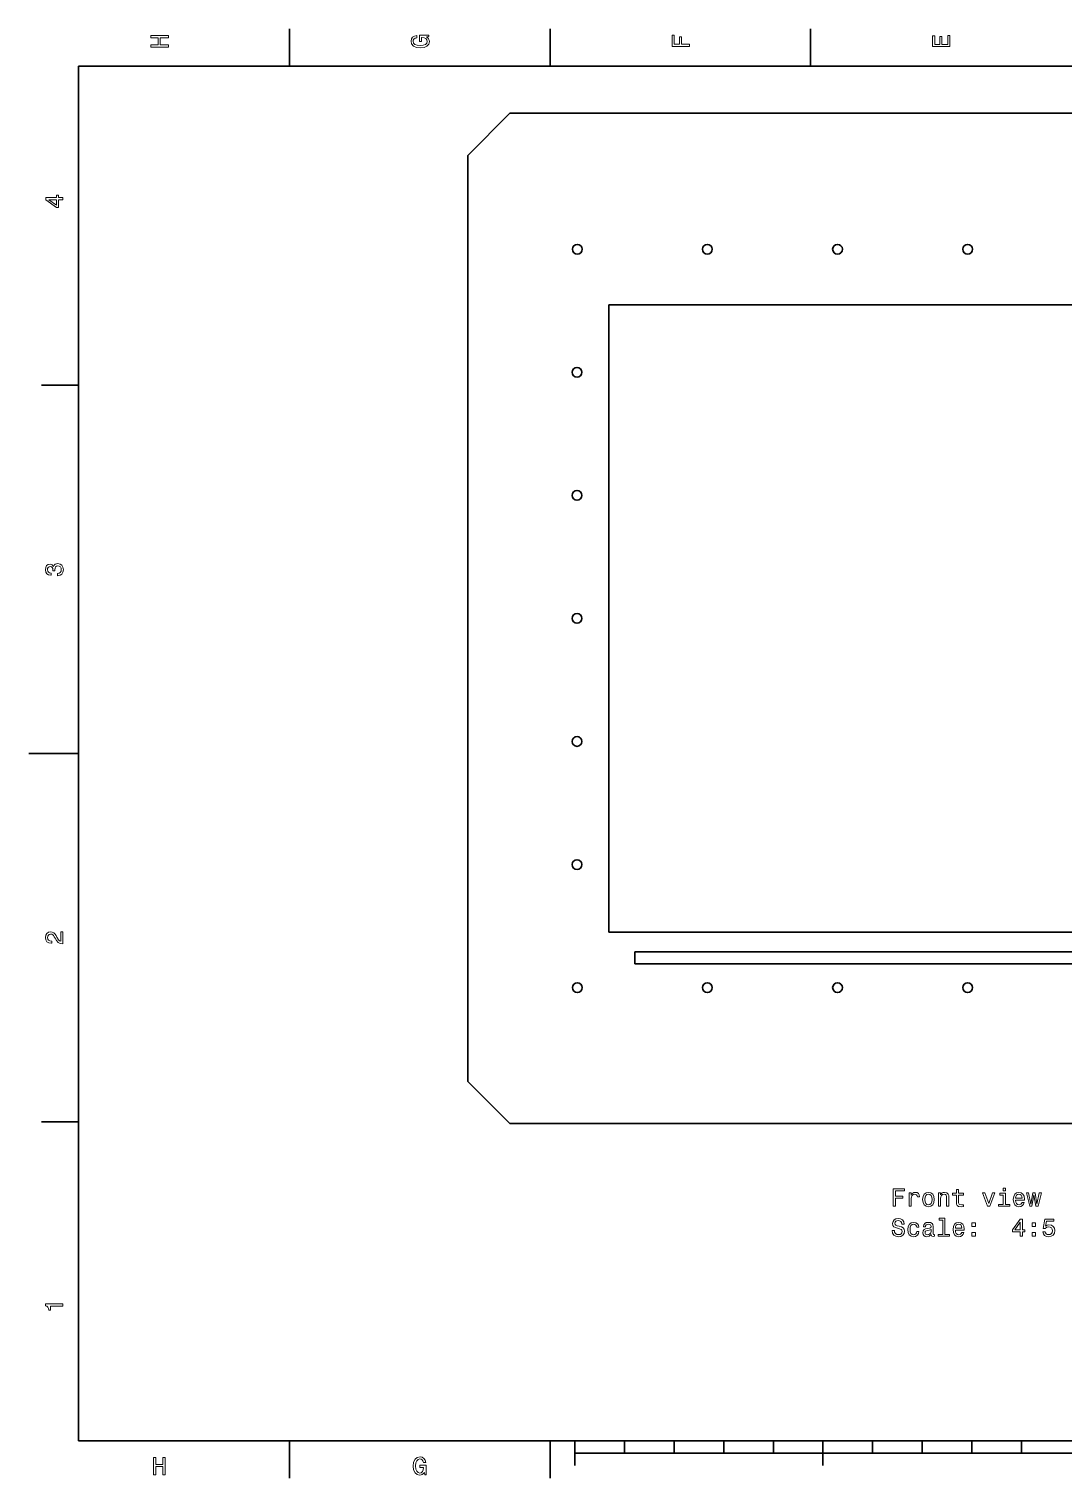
# Model space of a CAD drawing. Extents: x 0 to 420, y 0 to 297.
# Drawn here: x 0 to 208.4, y 2.5 to 294.5 of the extents above; entities that cross this region are included whole.
import ezdxf

# ---------------------------------------------------------------- set-up
doc = ezdxf.new("R2010")
doc.units = 0

msp = doc.modelspace()

# ---------------------------------------------------------------- linework, layer by layer
at = {"color": 7, "lineweight": 35}
for p, q in [((52.5, 287), (52.5, 294.5)), ((105, 287), (105, 294.5)), ((157.5, 287), (157.5, 294.5)), ((410, 287), (10, 287)), ((10, 287), (10, 10)), ((88.431946, 269.030457), (96.917229, 277.515717)), ((360.010712, 277.515717), (96.917229, 277.515717)), ((88.431946, 269.030457), (88.431946, 82.408981)), ((116.863945, 238.919724), (116.863945, 112.519707)), ((340.063965, 238.919724), (116.863945, 238.919724)), ((10, 222.699997), (2.5, 222.699997)), ((10, 148.5), (0, 148.5)), ((116.863945, 112.519707), (340.063965, 112.519707)), ((122.06395, 108.519714), (122.06395, 106.119705)), ((122.06395, 108.519714), (334.063965, 108.519714)), ((122.06395, 106.119705), (334.063965, 106.119705)), ((88.431946, 82.408981), (96.917229, 73.923706)), ((10, 74.300003), (2.5, 74.300003)), ((96.917229, 73.923706), (360.010712, 73.923706)), ((10, 10), (410, 10)), ((52.5, 10), (52.5, 2.5)), ((105, 10), (105, 2.5)), ((110, 10), (110, 5)), ((120, 10), (120, 7.5)), ((130, 10), (130, 7.5)), ((140, 10), (140, 7.5)), ((150, 10), (150, 7.5)), ((160, 10), (160, 5)), ((170, 10), (170, 7.5)), ((180, 10), (180, 7.5)), ((190, 10), (190, 7.5)), ((200, 10), (200, 7.5)), ((110, 7.5), (310, 7.5))]:
    msp.add_line(p, q, dxfattribs=at)
at = {"color": 7, "lineweight": 13}
for points in [[(28.083214, 290.829987), (28.083214, 291.299011), (26.439121, 291.299011), (26.439121, 292.701019), (28.083214, 292.701019), (28.083214, 293.164978), (24.583214, 293.164978), (24.583214, 292.701019), (26.010447, 292.701019), (26.010447, 291.299011), (24.583214, 291.299011), (24.583214, 290.829987)], [(80.114197, 292.922913), (80.583214, 293.008667), (80.583214, 293.260803), (78.692001, 293.260803), (78.692001, 291.984863), (79.120682, 291.984863), (79.120682, 292.771606), (79.15094, 292.771606), (79.614914, 292.71109), (79.957855, 292.549713), (80.174713, 292.302612), (80.245316, 291.994965), (80.154541, 291.652039), (79.882202, 291.384735), (79.433357, 291.213257), (78.818085, 291.15274), (78.207855, 291.208221), (77.759003, 291.3797), (77.486671, 291.652039), (77.390854, 292.020172), (77.441284, 292.272339), (77.582497, 292.479126), (77.819527, 292.630402), (78.137245, 292.716156), (78.137245, 293.215424), (77.653099, 293.08429), (77.289986, 292.837189), (77.068085, 292.489197), (76.987396, 292.050446), (77.113472, 291.475525), (77.481628, 291.041779), (78.0616, 290.764404), (78.833214, 290.668579), (79.609871, 290.764404), (80.189842, 291.041779), (80.557999, 291.450287), (80.679039, 291.964691), (80.638687, 292.252167), (80.537827, 292.509369), (80.361313, 292.731262)], [(133.083206, 290.966156), (133.083206, 291.43515), (131.474411, 291.43515), (131.474411, 292.907776), (131.055832, 292.907776), (131.055832, 291.43515), (130.006836, 291.43515), (130.006836, 293.245697), (129.583206, 293.245697), (129.583206, 290.966156)], [(185.583206, 290.940918), (185.583206, 293.159943), (185.159576, 293.159943), (185.159576, 291.404907), (183.974411, 291.404907), (183.974411, 292.968292), (183.555832, 292.968292), (183.555832, 291.404907), (182.506836, 291.404907), (182.506836, 293.119598), (182.083206, 293.119598), (182.083206, 290.940918)], [(6.833213, 260.077362), (6.833213, 260.53125), (5.965778, 260.53125), (5.965778, 261.030548), (5.56232, 261.030548), (5.56232, 260.53125), (3.408862, 260.53125), (3.408862, 260.072327), (5.521974, 258.539185), (5.965778, 258.539185), (5.965778, 260.077362)], [(5.56232, 258.96283), (3.993876, 260.077362), (5.56232, 260.077362)], [(5.733789, 184.329117), (5.769093, 184.329117), (6.253242, 184.409805), (6.616354, 184.646835), (6.848343, 185.020035), (6.934078, 185.514282), (6.848343, 186.038773), (6.626441, 186.432144), (6.273415, 186.684311), (5.819525, 186.775085), (5.521974, 186.734741), (5.2799, 186.623795), (5.0933, 186.44223), (4.957133, 186.20015), (4.684798, 186.527969), (4.251081, 186.643967), (3.857709, 186.568314), (3.560158, 186.351456), (3.373559, 185.998428), (3.307997, 185.514282), (3.388689, 185.060394), (3.610591, 184.712402), (3.963617, 184.485458), (4.432637, 184.409805), (4.467939, 184.409805), (4.467939, 184.858658), (4.145173, 184.899002), (3.913184, 185.030121), (3.771974, 185.241943), (3.721542, 185.53949), (3.761888, 185.801743), (3.867795, 185.993378), (4.039265, 186.109375), (4.271254, 186.15477), (4.518372, 186.109375), (4.684798, 185.988342), (4.785663, 185.77652), (4.815922, 185.489059), (4.810879, 185.292374), (5.209294, 185.292374), (5.199208, 185.53949), (5.244596, 185.857224), (5.365634, 186.094254), (5.56232, 186.235458), (5.819525, 186.285889), (6.112032, 186.230423), (6.328891, 186.084167), (6.465058, 185.852173), (6.510447, 185.54454), (6.460014, 185.226807), (6.308718, 184.994827), (6.066643, 184.848572), (5.733789, 184.793091)], [(6.833213, 110.169449), (6.833213, 112.575073), (6.399496, 112.575073), (6.399496, 110.673775), (6.162464, 110.779686), (5.965778, 110.961243), (5.607709, 111.521034), (5.456412, 111.818588), (5.239553, 112.151443), (4.987392, 112.388474), (4.689841, 112.524643), (4.351945, 112.575073), (3.928314, 112.489334), (3.595461, 112.252304), (3.383646, 111.889191), (3.307997, 111.420174), (3.393732, 110.93602), (3.630764, 110.567871), (4.009006, 110.330833), (4.508286, 110.250145), (4.578891, 110.250145), (4.578891, 110.709076), (4.538545, 110.709076), (4.195605, 110.754471), (3.943444, 110.890633), (3.782061, 111.107491), (3.726585, 111.394958), (3.777017, 111.687462), (3.903098, 111.90432), (4.099784, 112.045532), (4.346902, 112.095963), (4.578891, 112.060661), (4.775577, 111.964844), (4.947046, 111.803459), (5.098343, 111.581558), (5.259727, 111.284004), (5.572406, 110.789772), (5.90526, 110.441788), (6.308718, 110.235016), (6.818084, 110.169449)], [(174.148071, 57.263077), (174.617096, 57.263077), (174.617096, 58.871868), (176.089722, 58.871868), (176.089722, 59.290455), (174.617096, 59.290455), (174.617096, 60.339447), (176.427612, 60.339447), (176.427612, 60.763077), (174.148071, 60.763077)], [(177.340439, 57.263077), (177.784241, 57.263077), (177.784241, 58.811348), (177.829636, 59.184547), (177.965805, 59.451836), (178.187698, 59.61322), (178.485245, 59.668697), (178.707153, 59.633392), (178.873581, 59.532528), (178.974442, 59.361061), (179.00975, 59.12907), (179.458588, 59.12907), (179.398071, 59.537571), (179.231644, 59.830078), (178.954269, 60.006592), (178.576035, 60.067112), (178.318817, 60.026764), (178.096924, 59.9259), (177.900238, 59.754433), (177.743896, 59.522442), (177.743896, 59.971291), (177.340439, 59.971291)], [(180.078918, 58.614662), (180.159607, 57.99939), (180.391586, 57.545498), (180.75975, 57.263077), (181.253983, 57.167255), (181.743179, 57.263077), (182.111328, 57.540455), (182.343323, 57.994347), (182.429062, 58.614662), (182.343323, 59.229935), (182.111328, 59.688869), (181.743179, 59.966248), (181.253983, 60.067112), (180.75975, 59.966248), (180.391586, 59.683826), (180.159607, 59.229935)], [(180.532806, 58.619705), (180.578186, 59.073597), (180.719406, 59.401405), (180.94635, 59.603134), (181.253983, 59.67374), (181.55658, 59.603134), (181.783524, 59.406448), (181.924728, 59.073597), (181.975159, 58.619705), (181.924728, 58.16077), (181.783524, 57.827919), (181.55658, 57.62619), (181.253983, 57.560627), (180.94635, 57.62619), (180.719406, 57.827919), (180.578186, 58.16077)], [(183.246063, 57.263077), (183.689865, 57.263077), (183.689865, 58.826477), (183.735245, 59.184547), (183.8815, 59.446793), (184.108444, 59.608177), (184.411041, 59.668697), (184.653122, 59.618263), (184.804413, 59.482098), (184.880066, 59.25515), (184.905273, 58.952557), (184.905273, 57.263077), (185.349091, 57.263077), (185.349091, 59.043335), (185.328918, 59.401405), (185.238129, 59.698956), (184.940582, 59.971291), (184.476608, 60.067112), (184.219406, 60.031807), (184.002548, 59.935989), (183.815948, 59.774605), (183.669693, 59.557747), (183.669693, 59.971291), (183.246063, 59.971291)], [(186.877182, 59.50227), (186.877182, 58.145641), (186.90744, 57.706882), (187.048645, 57.404285), (187.33107, 57.227776), (187.810181, 57.167255), (188.334671, 57.192471), (188.334671, 57.575756), (187.951385, 57.545498), (187.603409, 57.585842), (187.416809, 57.711926), (187.336121, 57.92374), (187.320984, 58.221291), (187.320984, 59.50227), (188.334671, 59.50227), (188.334671, 59.880512), (187.320984, 59.880512), (187.320984, 60.672298), (186.877182, 60.672298), (186.877182, 59.880512), (186.110611, 59.880512), (186.110611, 59.50227)], [(193.166092, 57.263077), (193.635101, 57.263077), (194.623581, 59.971291), (194.164642, 59.971291), (193.403122, 57.787571), (192.626465, 59.971291), (192.162491, 59.971291)], [(196.74678, 57.636276), (196.74678, 59.880512), (195.60701, 59.880512), (195.60701, 59.50227), (196.302979, 59.50227), (196.302979, 57.636276), (195.395203, 57.636276), (195.395203, 57.263077), (197.664642, 57.263077), (197.664642, 57.636276)], [(196.761902, 60.884113), (196.292892, 60.884113), (196.292892, 60.379791), (196.761902, 60.379791)], [(198.814499, 58.488583), (200.589722, 58.488583), (200.594757, 58.695354), (200.514069, 59.275326), (200.292175, 59.709042), (199.939148, 59.971291), (199.470123, 60.067112), (199.011185, 59.966248), (198.658157, 59.683826), (198.431213, 59.224892), (198.350525, 58.619705), (198.426178, 57.99939), (198.653122, 57.545498), (199.001099, 57.263077), (199.454987, 57.167255), (199.848358, 57.232819), (200.171127, 57.404285), (200.408157, 57.67662), (200.544327, 58.039734), (200.10556, 58.039734), (200.014786, 57.838005), (199.883667, 57.686707), (199.510468, 57.56567), (199.223007, 57.621147), (199.006149, 57.797661), (198.864929, 58.085121), (198.814499, 58.47345)], [(198.814499, 58.861778), (198.86998, 59.209763), (199.006149, 59.466969), (199.212921, 59.623306), (199.48526, 59.678783), (199.752548, 59.623306), (199.95932, 59.466969), (200.085388, 59.209763), (200.130783, 58.861778)], [(202.102692, 57.263077), (202.506149, 59.56279), (202.909607, 57.263077), (203.333237, 57.263077), (203.998932, 59.971291), (203.570267, 59.971291), (203.121414, 57.671577), (202.723007, 59.971291), (202.284241, 59.971291), (201.885834, 57.671577), (201.436981, 59.971291), (201.013351, 59.971291), (201.679047, 57.263077)], [(174.385101, 52.371147), (173.926178, 52.371147), (174.027039, 51.836563), (174.279205, 51.443192), (174.667526, 51.206161), (175.192017, 51.120426), (175.711472, 51.201118), (176.099808, 51.423019), (176.346924, 51.771004), (176.437698, 52.229935), (176.362045, 52.643482), (176.150238, 52.91077), (175.807297, 53.087284), (175.348358, 53.21841), (174.954987, 53.314232), (174.697784, 53.425182), (174.551529, 53.586563), (174.506149, 53.838726), (174.551529, 54.06567), (174.682663, 54.237141), (174.884384, 54.353134), (175.161758, 54.393482), (175.444183, 54.343048), (175.666092, 54.206882), (175.812347, 53.979935), (175.88295, 53.672298), (176.341873, 53.672298), (176.341873, 53.682384), (176.261185, 54.156448), (176.024155, 54.509476), (175.650955, 54.731377), (175.146637, 54.807026), (174.692749, 54.731377), (174.339722, 54.519562), (174.112778, 54.191753), (174.032074, 53.76812), (174.097641, 53.389877), (174.289291, 53.132675), (174.591873, 52.961205), (175.005417, 52.830082), (175.413925, 52.714085), (175.721558, 52.603134), (175.908157, 52.441753), (175.973724, 52.179504), (175.913208, 51.912212), (175.756866, 51.710484), (175.519836, 51.584404), (175.212189, 51.544056), (174.869263, 51.599533), (174.60701, 51.760918), (174.440582, 52.023163)], [(178.898788, 53.026768), (179.337555, 53.026768), (179.24678, 53.430225), (179.029922, 53.747948), (178.692017, 53.944633), (178.253265, 54.020283), (177.769119, 53.919418), (177.400955, 53.636997), (177.168976, 53.178062), (177.088272, 52.56279), (177.163925, 51.95256), (177.390869, 51.498669), (177.748932, 51.216248), (178.238129, 51.120426), (178.671844, 51.196075), (179.00975, 51.40789), (179.24173, 51.740742), (179.342606, 52.184547), (178.918976, 52.184547), (178.843323, 51.902126), (178.702103, 51.690311), (178.500381, 51.559189), (178.253265, 51.518841), (177.945618, 51.584404), (177.723724, 51.786133), (177.587555, 52.113941), (177.54216, 52.577919), (177.587555, 53.031811), (177.72876, 53.359619), (177.955719, 53.561348), (178.253265, 53.631954), (178.515503, 53.586563), (178.712189, 53.47057), (178.843323, 53.278927)], [(181.818817, 51.569275), (181.818817, 51.554142), (181.84404, 51.382675), (181.919693, 51.261635), (182.237411, 51.165813), (182.484528, 51.206161), (182.484528, 51.549099), (182.378616, 51.53397), (182.237411, 51.599533), (182.212189, 51.801262), (182.212189, 53.203278), (182.151672, 53.561348), (181.975159, 53.813511), (181.667526, 53.964806), (181.23381, 54.020283), (180.810181, 53.959763), (180.497498, 53.788292), (180.300812, 53.521004), (180.235245, 53.167976), (180.235245, 53.137718), (180.633667, 53.137718), (180.668976, 53.349533), (180.779922, 53.500832), (180.961472, 53.591606), (181.218674, 53.626911), (181.465805, 53.601696), (181.642319, 53.526047), (181.748215, 53.39492), (181.783524, 53.213367), (181.763351, 53.001549), (181.682663, 52.895641), (181.480927, 52.845211), (181.102692, 52.804863), (180.668976, 52.714085), (180.361328, 52.552704), (180.179779, 52.300541), (180.124298, 51.927341), (180.174728, 51.59449), (180.33107, 51.34737), (180.583237, 51.191032), (180.931213, 51.135555), (181.400238, 51.241463)], [(181.768387, 52.164375), (181.70787, 51.902126), (181.546494, 51.700397), (181.304413, 51.569275), (181.006866, 51.523884), (180.815216, 51.549099), (180.679062, 51.629791), (180.593323, 51.771004), (180.5681, 51.96769), (180.588272, 52.144203), (180.668976, 52.270283), (180.99173, 52.411491), (181.400238, 52.472012), (181.768387, 52.593048)], [(184.128616, 54.464085), (184.128616, 51.589447), (183.215805, 51.589447), (183.215805, 51.216248), (185.480209, 51.216248), (185.480209, 51.589447), (184.572433, 51.589447), (184.572433, 54.837284), (183.432663, 54.837284), (183.432663, 54.464085)], [(186.67041, 52.441753), (188.445618, 52.441753), (188.450668, 52.648525), (188.36998, 53.228497), (188.148071, 53.662212), (187.795044, 53.924461), (187.326035, 54.020283), (186.867096, 53.919418), (186.514069, 53.636997), (186.287125, 53.178062), (186.206436, 52.572876), (186.282074, 51.95256), (186.509033, 51.498669), (186.85701, 51.216248), (187.310898, 51.120426), (187.704269, 51.185989), (188.027039, 51.357456), (188.264069, 51.629791), (188.400238, 51.992905), (187.961472, 51.992905), (187.870697, 51.791176), (187.739578, 51.639877), (187.366379, 51.518841), (187.078918, 51.574318), (186.862045, 51.750832), (186.72084, 52.038292), (186.67041, 52.42662)], [(186.67041, 52.814949), (186.725891, 53.162933), (186.862045, 53.420139), (187.068817, 53.576477), (187.341156, 53.631954), (187.608444, 53.576477), (187.815216, 53.420139), (187.941299, 53.162933), (187.986694, 52.814949)], [(190.014069, 53.173019), (190.710037, 53.173019), (190.710037, 53.924461), (190.014069, 53.924461)], [(199.747498, 51.216248), (200.201385, 51.216248), (200.201385, 52.083683), (200.700668, 52.083683), (200.700668, 52.487141), (200.201385, 52.487141), (200.201385, 54.640598), (199.742462, 54.640598), (198.20932, 52.527489), (198.20932, 52.083683), (199.747498, 52.083683)], [(198.63295, 52.487141), (199.747498, 54.055584), (199.747498, 52.487141)], [(202.158157, 53.173019), (202.854126, 53.173019), (202.854126, 53.924461), (202.158157, 53.924461)], [(204.291443, 52.12907), (204.402405, 51.715527), (204.649521, 51.392761), (205.012634, 51.191032), (205.476608, 51.115383), (205.985962, 51.206161), (206.384384, 51.453278), (206.636551, 51.846649), (206.732361, 52.350975), (206.646637, 52.819992), (206.404556, 53.188148), (206.026321, 53.425182), (205.537125, 53.510918), (205.158875, 53.450397), (204.866379, 53.28397), (205.007584, 54.227055), (206.540726, 54.227055), (206.540726, 54.640598), (204.669693, 54.640598), (204.392303, 52.784691), (204.795776, 52.784691), (205.088272, 53.021725), (205.461472, 53.107456), (205.784241, 53.051983), (206.031357, 52.890598), (206.187698, 52.643482), (206.243179, 52.325756), (206.187698, 52.008034), (206.026321, 51.760918), (205.779205, 51.604576), (205.461472, 51.549099), (205.194183, 51.584404), (204.987411, 51.700397), (204.836121, 51.881954), (204.760468, 52.12907)], [(190.014069, 51.216248), (190.710037, 51.216248), (190.710037, 51.96769), (190.014069, 51.96769)], [(202.158157, 51.216248), (202.854126, 51.216248), (202.854126, 51.96769), (202.158157, 51.96769)], [(6.833213, 37.109222), (6.833213, 37.568153), (3.307997, 37.568153), (3.307997, 37.225216), (3.615634, 37.134438), (3.822406, 36.952881), (3.943444, 36.675503), (3.98379, 36.292217), (4.341859, 36.292217), (4.341859, 37.109222)], [(25.079971, 3.166787), (25.548992, 3.166787), (25.548992, 4.810879), (26.95101, 4.810879), (26.95101, 3.166787), (27.414986, 3.166787), (27.414986, 6.666787), (26.95101, 6.666787), (26.95101, 5.239553), (25.548992, 5.239553), (25.548992, 6.666787), (25.079971, 6.666787)], [(79.672913, 3.635807), (79.758644, 3.166787), (80.010803, 3.166787), (80.010803, 5.057997), (78.734871, 5.057997), (78.734871, 4.629323), (79.521614, 4.629323), (79.521614, 4.599063), (79.46109, 4.135087), (79.299713, 3.792147), (79.052589, 3.575288), (78.744957, 3.504683), (78.402016, 3.595461), (78.134727, 3.867795), (77.963257, 4.316643), (77.902733, 4.931916), (77.958214, 5.542147), (78.129684, 5.990994), (78.402016, 6.263329), (78.770172, 6.35915), (79.022331, 6.308718), (79.229103, 6.167507), (79.380402, 5.930475), (79.466141, 5.612752), (79.965416, 5.612752), (79.83429, 6.096902), (79.587173, 6.460014), (79.239189, 6.681916), (78.80043, 6.762608), (78.225502, 6.636527), (77.791786, 6.268372), (77.514404, 5.6884), (77.418587, 4.916787), (77.514404, 4.14013), (77.791786, 3.560158), (78.200287, 3.192003), (78.714699, 3.070965), (79.002159, 3.111311), (79.259361, 3.212176), (79.48127, 3.388689)]]:
    msp.add_lwpolyline(points, close=True, dxfattribs=at)
at = {"color": 7, "lineweight": 35}
for centre in [(110.47995, 250.11972), (136.703949, 250.11972), (162.927948, 250.11972), (189.151947, 250.11972), (110.431946, 225.319717), (110.431946, 200.519714), (110.431946, 175.719711), (110.431946, 150.919708), (110.431946, 126.119713), (110.47995, 101.319702), (136.703949, 101.319702), (162.927948, 101.319702), (189.151947, 101.319702)]:
    msp.add_circle(centre, 0.9836, dxfattribs=at)

doc.saveas('drawing.dxf')
